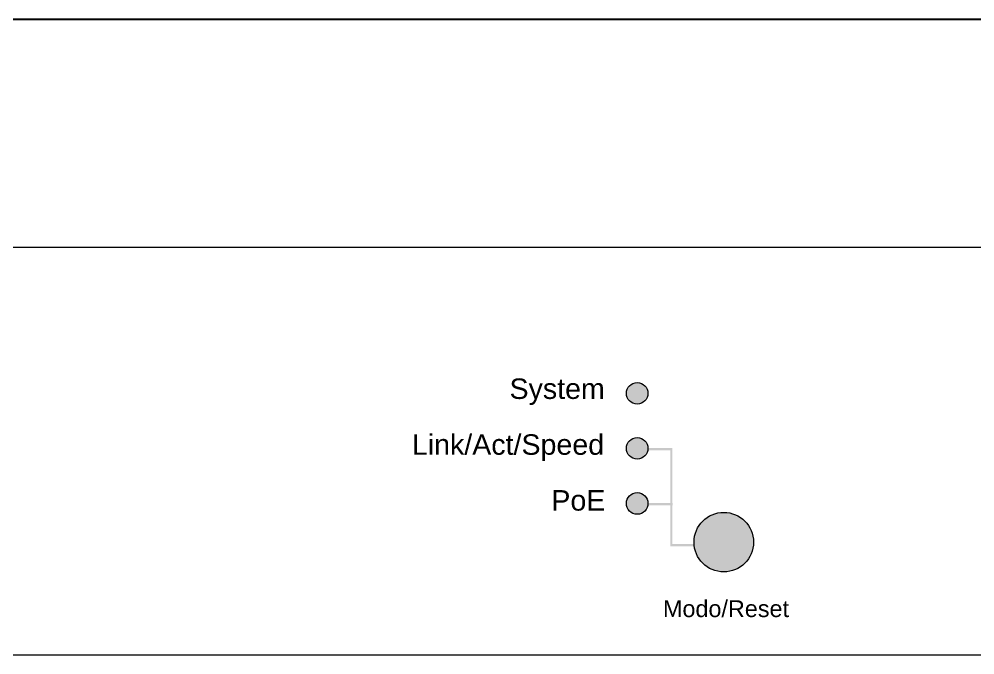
# Model space of a CAD drawing. Header units: millimetres. Extents: x 7106 to 73427, y -466 to 50348.
# Drawn here: x 57948 to 58998, y 45997 to 46695 of the extents above; entities that cross this region are included whole.
import ezdxf

# ---------------------------------------------------------------- set-up
doc = ezdxf.new("R2010")
doc.units = ezdxf.units.MM
for name, color, linetype in [('Cotas', 1, 'Continuous'), ('PDF11_Geometry', 7, 'Continuous'), ('PDF11_Text', 7, 'Continuous')]:
    doc.layers.add(name, color=color, linetype=linetype)
doc.layers.add('PDF11_Solid Fills', color=252, linetype='Continuous', true_color=0x8c8f90)
doc.styles.add('PDF Arial', font='arial.ttf')

# ---------------------------------------------------------------- blocks, each defined once
blk = doc.blocks.new('AW-GEV-264B-370 a')
at = {"layer": 'PDF11_Solid Fills', "transparency": 33554559}
for points in [[(-48.71, 28.1, 0.414379), (-49.87, 29.27), (-49.87, 29.27, 0.414379), (-51.04, 28.1), (-51.04, 28.1, 0.414379), (-49.87, 26.94), (-49.87, 26.94, 0.414379)], [(-48.71, 22.19, 0.414132), (-49.87, 23.35), (-49.87, 23.35, 0.414132), (-51.04, 22.19), (-51.04, 22.19, 0.414179), (-49.87, 21.02), (-49.87, 21.02, 0.414179)], [(-43.75, 11.67), (-46.31, 11.67), (-46.31, 11.78), (-46.31, 21.99), (-48.71, 21.99), (-48.71, 22.23), (-46.08, 22.23), (-46.08, 22.11), (-46.08, 11.9), (-43.75, 11.9)], [(-48.71, 16.27, 0.414379), (-49.87, 17.44), (-49.87, 17.44, 0.414379), (-51.04, 16.27), (-51.04, 16.27, 0.413932), (-49.87, 15.11), (-49.87, 15.11, 0.413932)], [(-46.07, 16.07), (-48.66, 16.08), (-48.65, 16.31), (-46.07, 16.31)], [(-37.36, 12.11, 0.414135), (-40.56, 15.31), (-40.56, 15.31, 0.414371), (-43.76, 12.11), (-43.76, 12.11, 0.414371), (-40.56, 8.91), (-40.56, 8.91, 0.414135)]]:
    blk.add_hatch(color=1, dxfattribs=at).paths.add_polyline_path(points)
at = {"color": 1}
blk.add_line((-157.65, 68.31), (0, 68.31), dxfattribs=at)
at = {"layer": 'PDF11_Geometry', "color": 1, "lineweight": 9}
blk.add_lwpolyline([(-252.39, 0), (252.39, 0, 0.413485), (253.55, 1.16), (253.55, 42.61, 0.412809), (252.39, 43.77), (-252.39, 43.77, 0.414529), (-253.55, 42.61), (-253.55, 1.16, 0.414781), (-252.39, 0)], format="xyb", dxfattribs=at)
for centre, radius in [((-49.87, 28.1), 1.16), ((-49.87, 22.19), 1.16), ((-49.87, 16.27), 1.16), ((-40.56, 12.11), 3.2)]:
    blk.add_circle(centre, radius, dxfattribs=at)
at = {"layer": 'PDF11_Text', "color": 1, "style": 'PDF Arial'}
for s, height, p in [('System', 2.2, (-63.6, 27.5)), ('Link/Act/Speed', 2.2, (-74.1, 21.5)), ('PoE', 2.2, (-59.1, 15.5)), ('Modo/Reset', 1.8, (-47.1, 4.06))]:
    blk.add_text(s, height=height, dxfattribs=at).set_placement(p)

msp = doc.modelspace()

# ---------------------------------------------------------------- block references
at = {"layer": 'Cotas', "xscale": 10.2157128902851, "yscale": 10.2157128902851, "zscale": 10.2157128902851}
msp.add_blockref('AW-GEV-264B-370 a', (59136.5, 45997), dxfattribs=at)

doc.saveas('drawing.dxf')
